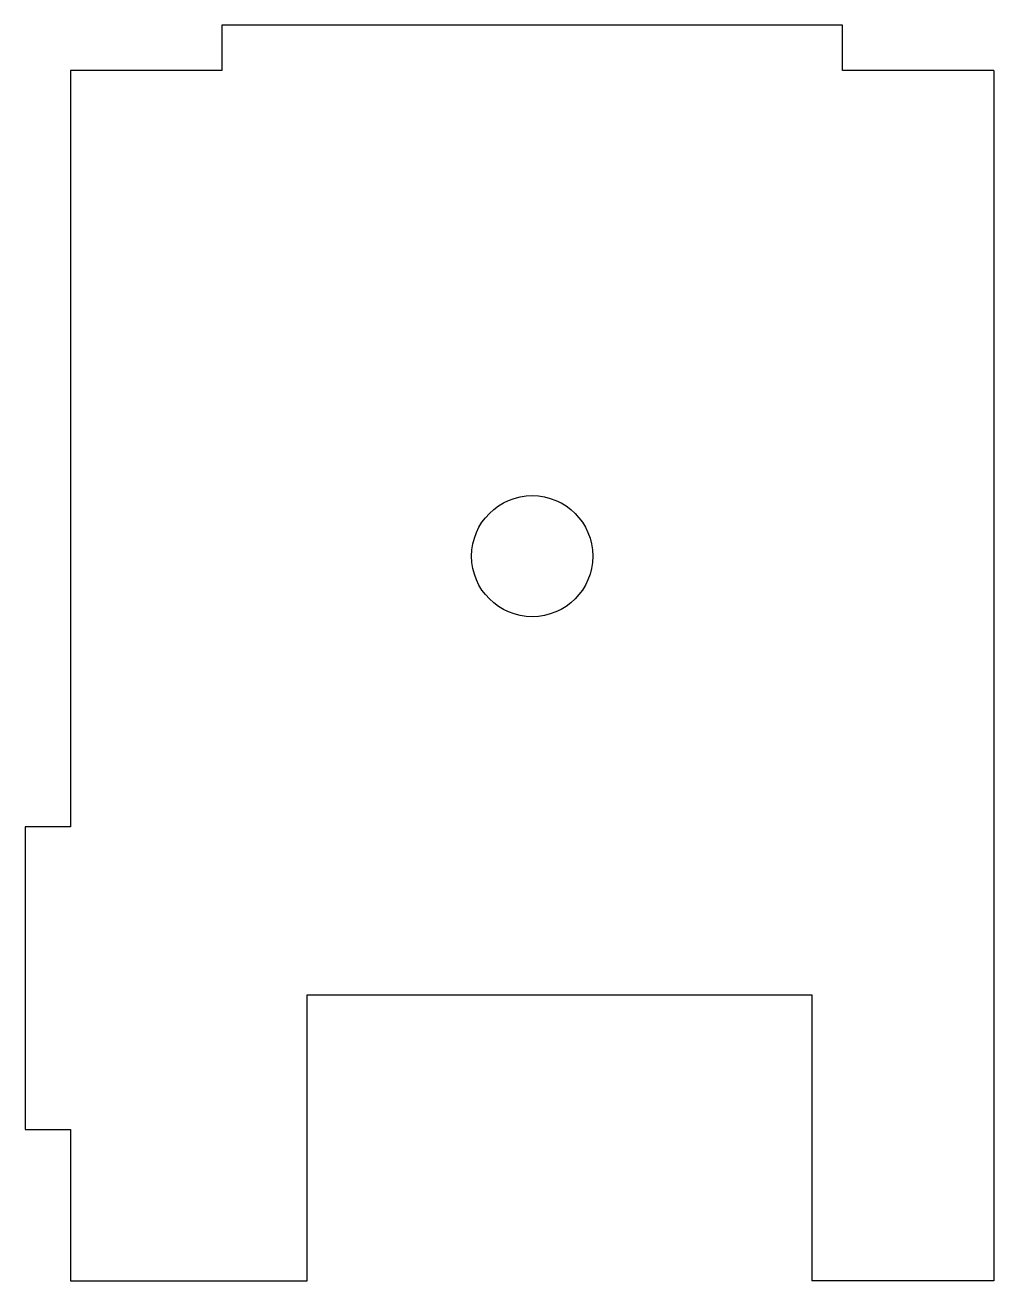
# Model space of a CAD drawing. Header units: millimetres. Extents: x -64 to 0, y 0 to 83.
import ezdxf

# ---------------------------------------------------------------- set-up
doc = ezdxf.new("R2010")
doc.units = ezdxf.units.MM
doc.layers.add('fab_insert', color=7, linetype='Continuous', true_color=0x2d9d39)

msp = doc.modelspace()

# ---------------------------------------------------------------- linework, layer by layer
at = {"layer": 'fab_insert', "color": 1}
for p, q in [((-10, 83), (-51, 83)), ((-51, 83), (-51, 80)), ((-10, 80), (-10, 83)), ((-51, 80), (-61, 80)), ((-61, 80), (-61, 30)), ((0, 80), (-10, 80)), ((0, 80), (0, 0)), ((-61, 30), (-64, 30)), ((-64, 30), (-64, 10)), ((-45.361, 18.9), (-12.024, 18.9)), ((-45.361, 0), (-45.361, 18.9)), ((-12.024, 18.9), (-12.024, 0)), ((-64, 10), (-61, 10)), ((-61, 10), (-61, 0)), ((-61, 0), (-45.361, 0)), ((0, 0), (-12.024, 0))]:
    msp.add_line(p, q, dxfattribs=at)
msp.add_circle((-30.5, 47.9), 4, dxfattribs=at)

doc.saveas('drawing.dxf')
